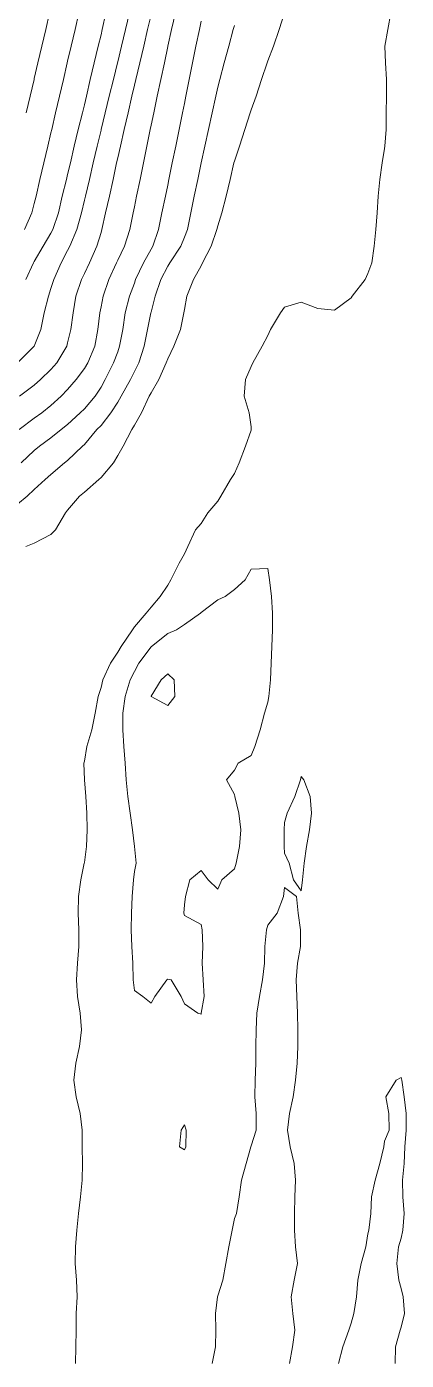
# Model space of a CAD drawing. Header units: centimetres. Extents: x 0 to 642158, y -847 to 649707.
# Drawn here: x 617103.52 to 617114.9, y 621588.85 to 621628.83 of the extents above; entities that cross this region are included whole.
import ezdxf

# ---------------------------------------------------------------- set-up
doc = ezdxf.new("R2010")
doc.units = ezdxf.units.CM
doc.header["$MEASUREMENT"] = 0
doc.layers.add('WAL_topographie 0.5', color=253, linetype='Continuous', lineweight=20)

msp = doc.modelspace()

# ---------------------------------------------------------------- linework, layer by layer
at = {"layer": 'WAL_topographie 0.5'}
for points in [[(617106.602, 621629.25), (617106.48, 621628.75), (617106.363, 621628.25), (617106.25, 621627.774), (617106.244, 621627.75), (617106.12, 621627.25), (617105.997, 621626.75), (617105.875, 621626.25), (617105.754, 621625.75), (617105.75, 621625.732), (617105.637, 621625.25), (617105.519, 621624.75), (617105.401, 621624.25), (617105.28, 621623.75), (617105.25, 621623.625), (617105.161, 621623.25), (617105.027, 621622.75), (617104.82, 621622.25), (617104.75, 621622.116), (617104.552, 621621.75), (617104.332, 621621.25), (617104.25, 621620.982), (617104.171, 621620.75), (617104.046, 621620.25), (617103.95, 621619.75), (617103.75, 621619.256), (617103.747, 621619.25), (617103.25, 621618.75)], [(617107.981, 621629.25), (617107.868, 621628.75), (617107.753, 621628.25), (617107.75, 621628.236), (617107.65, 621627.75), (617107.545, 621627.25), (617107.437, 621626.75), (617107.329, 621626.25), (617107.25, 621625.876), (617107.225, 621625.75), (617107.123, 621625.25), (617107.022, 621624.75), (617106.92, 621624.25), (617106.817, 621623.75), (617106.75, 621623.427), (617106.714, 621623.25), (617106.613, 621622.75), (617106.455, 621622.25), (617106.25, 621621.829), (617106.214, 621621.75), (617105.989, 621621.25), (617105.817, 621620.75), (617105.75, 621620.431), (617105.712, 621620.25), (617105.654, 621619.75), (617105.562, 621619.25), (617105.353, 621618.75), (617105.25, 621618.582), (617105.005, 621618.25), (617104.75, 621617.953), (617104.554, 621617.75), (617104.25, 621617.474), (617103.971, 621617.25), (617103.75, 621617.091), (617103.292, 621616.75)], [(617107.25, 621629.184), (617107.146, 621628.75), (617107.029, 621628.25), (617106.912, 621627.75), (617106.792, 621627.25), (617106.75, 621627.076), (617106.675, 621626.75), (617106.56, 621626.25), (617106.445, 621625.75), (617106.33, 621625.25), (617106.25, 621624.896), (617106.219, 621624.75), (617106.111, 621624.25), (617106, 621623.75), (617105.889, 621623.25), (617105.777, 621622.75), (617105.75, 621622.663), (617105.626, 621622.25), (617105.401, 621621.75), (617105.25, 621621.434), (617105.161, 621621.25), (617104.998, 621620.75), (617104.913, 621620.25), (617104.849, 621619.75), (617104.75, 621619.356), (617104.721, 621619.25), (617104.424, 621618.75), (617104.25, 621618.549), (617103.94, 621618.25), (617103.75, 621618.081), (617103.305, 621617.75)], [(617108.75, 621628.997), (617108.7, 621628.75), (617108.597, 621628.25), (617108.495, 621627.75), (617108.395, 621627.25), (617108.296, 621626.75), (617108.25, 621626.524), (617108.194, 621626.25), (617108.092, 621625.75), (617107.99, 621625.25), (617107.887, 621624.75), (617107.784, 621624.25), (617107.75, 621624.083), (617107.681, 621623.75), (617107.578, 621623.25), (617107.478, 621622.75), (617107.304, 621622.25), (617107.25, 621622.156), (617107.028, 621621.75), (617106.787, 621621.25), (617106.75, 621621.145), (617106.608, 621620.75), (617106.479, 621620.25), (617106.4, 621619.75), (617106.308, 621619.25), (617106.25, 621619.086), (617106.128, 621618.75), (617105.875, 621618.25), (617105.75, 621618.023), (617105.57, 621617.75), (617105.25, 621617.37), (617105.129, 621617.25), (617104.75, 621616.901), (617104.56, 621616.75), (617104.25, 621616.506), (617103.903, 621616.25), (617103.75, 621616.12), (617103.361, 621615.75)], [(617105.087, 621629.25), (617104.971, 621628.75), (617104.853, 621628.25), (617104.75, 621627.801), (617104.738, 621627.75), (617104.622, 621627.25), (617104.505, 621626.75), (617104.387, 621626.25), (617104.272, 621625.75), (617104.25, 621625.652), (617104.156, 621625.25), (617104.037, 621624.75), (617103.918, 621624.25), (617103.804, 621623.75), (617103.75, 621623.53), (617103.674, 621623.25), (617103.46, 621622.75)], [(617105.899, 621629.25), (617105.787, 621628.75), (617105.75, 621628.586), (617105.667, 621628.25), (617105.544, 621627.75), (617105.425, 621627.25), (617105.311, 621626.75), (617105.25, 621626.487), (617105.19, 621626.25), (617105.065, 621625.75), (617104.947, 621625.25), (617104.832, 621624.75), (617104.75, 621624.397), (617104.713, 621624.25), (617104.59, 621623.75), (617104.473, 621623.25), (617104.307, 621622.75), (617104.25, 621622.64), (617104.018, 621622.25), (617103.75, 621621.794), (617103.724, 621621.75), (617103.495, 621621.25)], [(617111.25, 621629.25), (617111.087, 621628.75), (617110.918, 621628.25), (617110.75, 621627.808), (617110.729, 621627.75), (617110.561, 621627.25), (617110.398, 621626.75), (617110.25, 621626.338), (617110.222, 621626.25), (617110.064, 621625.75), (617109.903, 621625.25), (617109.75, 621624.802), (617109.737, 621624.75), (617109.618, 621624.25), (617109.499, 621623.75), (617109.372, 621623.25), (617109.25, 621622.856), (617109.225, 621622.75), (617109.056, 621622.25), (617108.796, 621621.75), (617108.75, 621621.663), (617108.522, 621621.25), (617108.323, 621620.75), (617108.25, 621620.348), (617108.237, 621620.25), (617108.137, 621619.75), (617107.938, 621619.25), (617107.75, 621618.871), (617107.706, 621618.75), (617107.482, 621618.25), (617107.25, 621617.854), (617107.196, 621617.75), (617106.961, 621617.25), (617106.75, 621616.883), (617106.679, 621616.75), (617106.411, 621616.25), (617106.25, 621615.97), (617106.124, 621615.75), (617105.75, 621615.315), (617105.684, 621615.25), (617105.25, 621614.875), (617105.102, 621614.75), (617104.75, 621614.336), (617104.684, 621614.25), (617104.388, 621613.75), (617104.25, 621613.601), (617103.75, 621613.347), (617103.497, 621613.25)], [(617104.209, 621629.25), (617104.091, 621628.75), (617103.974, 621628.25), (617103.86, 621627.75), (617103.75, 621627.274), (617103.745, 621627.25), (617103.627, 621626.75), (617103.509, 621626.25)], [(617114.443, 621629.25), (617114.345, 621628.75), (617114.256, 621628.25), (617114.275, 621627.75), (617114.312, 621627.25), (617114.307, 621626.75), (617114.301, 621626.25), (617114.296, 621625.75), (617114.259, 621625.25), (617114.25, 621625.182), (617114.176, 621624.75), (617114.105, 621624.25), (617114.063, 621623.75), (617114.031, 621623.25), (617113.99, 621622.75), (617113.94, 621622.25), (617113.867, 621621.75), (617113.75, 621621.426), (617113.669, 621621.25), (617113.281, 621620.75), (617113.25, 621620.699), (617112.75, 621620.33), (617112.25, 621620.386), (617111.75, 621620.568), (617111.25, 621620.419), (617111.13, 621620.25), (617110.834, 621619.75), (617110.75, 621619.569), (617110.579, 621619.25), (617110.301, 621618.75), (617110.25, 621618.644), (617110.08, 621618.25), (617110.041, 621617.75), (617110.19, 621617.25), (617110.25, 621616.833), (617110.255, 621616.75), (617110.25, 621616.731), (617110.086, 621616.25), (617109.894, 621615.75), (617109.75, 621615.436), (617109.633, 621615.25), (617109.344, 621614.75), (617109.25, 621614.607), (617108.949, 621614.25), (617108.75, 621613.939), (617108.581, 621613.75), (617108.351, 621613.25), (617108.25, 621613.026), (617108.092, 621612.75), (617107.847, 621612.25), (617107.75, 621612.091), (617107.525, 621611.75), (617107.25, 621611.426), (617107.1, 621611.25), (617106.75, 621610.837), (617106.696, 621610.75), (617106.355, 621610.25), (617106.25, 621610.073), (617106.03, 621609.75), (617105.802, 621609.25), (617105.75, 621609.014), (617105.667, 621608.75), (617105.577, 621608.25), (617105.473, 621607.75), (617105.326, 621607.25), (617105.25, 621606.812), (617105.239, 621606.75), (617105.25, 621606.25), (617105.25, 621606.25), (617105.296, 621605.75), (617105.327, 621605.25), (617105.338, 621604.75), (617105.316, 621604.25), (617105.25, 621603.776), (617105.246, 621603.75), (617105.144, 621603.25), (617105.074, 621602.75), (617105.068, 621602.25), (617105.085, 621601.75), (617105.08, 621601.25), (617105.043, 621600.75), (617105.013, 621600.25), (617105.045, 621599.75), (617105.126, 621599.25), (617105.165, 621598.75), (617105.107, 621598.25), (617104.995, 621597.75), (617104.936, 621597.25), (617105.008, 621596.75), (617105.127, 621596.25), (617105.183, 621595.75), (617105.188, 621595.25), (617105.197, 621594.75), (617105.187, 621594.25), (617105.134, 621593.75), (617105.071, 621593.25), (617105.03, 621592.75), (617104.987, 621592.25), (617104.972, 621591.75), (617105.016, 621591.25), (617105.032, 621590.75), (617105.009, 621590.25), (617105.01, 621589.75), (617104.993, 621589.25), (617104.982, 621588.75)], [(617109.75, 621628.869), (617109.717, 621628.75), (617109.582, 621628.25), (617109.446, 621627.75), (617109.311, 621627.25), (617109.25, 621627.021), (617109.19, 621626.75), (617109.08, 621626.25), (617108.97, 621625.75), (617108.859, 621625.25), (617108.751, 621624.75), (617108.75, 621624.745), (617108.649, 621624.25), (617108.547, 621623.75), (617108.446, 621623.25), (617108.339, 621622.75), (617108.25, 621622.521), (617108.146, 621622.25), (617107.813, 621621.75), (617107.75, 621621.648), (617107.539, 621621.25), (617107.378, 621620.75), (617107.25, 621620.272), (617107.244, 621620.25), (617107.14, 621619.75), (617107.039, 621619.25), (617106.88, 621618.75), (617106.75, 621618.491), (617106.631, 621618.25), (617106.358, 621617.75), (617106.25, 621617.568), (617106.046, 621617.25), (617105.75, 621616.878), (617105.627, 621616.75), (617105.25, 621616.308), (617105.191, 621616.25), (617104.75, 621615.822), (617104.659, 621615.75), (617104.25, 621615.409), (617104.073, 621615.25), (617103.75, 621614.954), (617103.532, 621614.75), (617103.25, 621614.51)], [(617108.75, 621599.221), (617108.755, 621599.25), (617108.839, 621599.75), (617108.815, 621600.25), (617108.786, 621600.75), (617108.804, 621601.25), (617108.781, 621601.75), (617108.75, 621601.917), (617108.25, 621602.187), (617108.231, 621602.25), (617108.25, 621602.5), (617108.279, 621602.75), (617108.417, 621603.25), (617108.75, 621603.536), (617108.964, 621603.25), (617109.25, 621602.974), (617109.377, 621603.25), (617109.75, 621603.586), (617109.803, 621603.75), (617109.906, 621604.25), (617109.938, 621604.75), (617109.882, 621605.25), (617109.758, 621605.75), (617109.75, 621605.806), (617109.515, 621606.25), (617109.75, 621606.536), (617109.863, 621606.75), (617110.25, 621606.975), (617110.36, 621607.25), (617110.525, 621607.75), (617110.652, 621608.25), (617110.75, 621608.578), (617110.78, 621608.75), (617110.833, 621609.25), (617110.85, 621609.75), (617110.875, 621610.25), (617110.894, 621610.75), (617110.888, 621611.25), (617110.857, 621611.75), (617110.798, 621612.25), (617110.75, 621612.583), (617110.25, 621612.564), (617110.075, 621612.25), (617109.75, 621611.959), (617109.477, 621611.75), (617109.25, 621611.644), (617108.75, 621611.271), (617108.73, 621611.25), (617108.25, 621610.905), (617108.011, 621610.75), (617107.75, 621610.64), (617107.266, 621610.25), (617107.25, 621610.237), (617106.888, 621609.75), (617106.75, 621609.502), (617106.621, 621609.25), (617106.478, 621608.75), (617106.405, 621608.25), (617106.401, 621607.75), (617106.438, 621607.25), (617106.47, 621606.75), (617106.501, 621606.25), (617106.552, 621605.75), (617106.625, 621605.25), (617106.694, 621604.75), (617106.75, 621604.25), (617106.75, 621604.25), (617106.808, 621603.75), (617106.75, 621603.5), (617106.723, 621603.25), (617106.683, 621602.75), (617106.668, 621602.25), (617106.655, 621601.75), (617106.676, 621601.25), (617106.708, 621600.75), (617106.715, 621600.25), (617106.75, 621599.932), (617107, 621599.75), (617107.25, 621599.55), (617107.368, 621599.75), (617107.725, 621600.25), (617107.75, 621600.276), (617107.85, 621600.25), (617108.156, 621599.75), (617108.25, 621599.536), (617108.65, 621599.25), (617108.75, 621599.221)], [(617107.75, 621608.474), (617107.96, 621608.75), (617107.941, 621609.25), (617107.75, 621609.429), (617107.55, 621609.25), (617107.25, 621608.755), (617107.249, 621608.75), (617107.25, 621608.745), (617107.75, 621608.474)], [(617111.788, 621603.25), (617111.75, 621602.917), (617111.519, 621603.25), (617111.393, 621603.75), (617111.25, 621604.05), (617111.243, 621604.25), (617111.237, 621604.75), (617111.25, 621604.972), (617111.336, 621605.25), (617111.565, 621605.75), (617111.732, 621606.25), (617111.75, 621606.354), (617111.826, 621606.25), (617112.016, 621605.75), (617112.062, 621605.25), (617112.003, 621604.75), (617111.915, 621604.25), (617111.841, 621603.75), (617111.788, 621603.25)], [(617109.078, 621588.75), (617109.183, 621589.25), (617109.19, 621589.75), (617109.185, 621590.25), (617109.244, 621590.75), (617109.25, 621590.777), (617109.399, 621591.25), (617109.497, 621591.75), (617109.582, 621592.25), (617109.683, 621592.75), (617109.75, 621593.096), (617109.811, 621593.25), (617109.896, 621593.75), (617109.959, 621594.25), (617110.097, 621594.75), (617110.245, 621595.25), (617110.25, 621595.281), (617110.405, 621595.75), (617110.398, 621596.25), (617110.363, 621596.75), (617110.372, 621597.25), (617110.389, 621597.75), (617110.392, 621598.25), (617110.404, 621598.75), (617110.426, 621599.25), (617110.497, 621599.75), (617110.592, 621600.25), (617110.648, 621600.75), (617110.662, 621601.25), (617110.709, 621601.75), (617110.75, 621601.888), (617111.03, 621602.25), (617111.223, 621602.75), (617111.25, 621603.017), (617111.614, 621602.75), (617111.661, 621602.25), (617111.735, 621601.75), (617111.729, 621601.25), (617111.638, 621600.75), (617111.603, 621600.25), (617111.625, 621599.75), (617111.646, 621599.25), (617111.648, 621598.75), (617111.648, 621598.25), (617111.629, 621597.75), (617111.579, 621597.25), (617111.51, 621596.75), (617111.403, 621596.25), (617111.342, 621595.75), (617111.419, 621595.25), (617111.54, 621594.75), (617111.583, 621594.25), (617111.559, 621593.75), (617111.556, 621593.25), (617111.554, 621592.75), (617111.586, 621592.25), (617111.637, 621591.75), (617111.54, 621591.25), (617111.45, 621590.75), (617111.504, 621590.25), (617111.561, 621589.75), (617111.49, 621589.25), (617111.406, 621588.75)], [(617112.871, 621588.75), (617113.003, 621589.25), (617113.185, 621589.75), (617113.25, 621589.962), (617113.332, 621590.25), (617113.405, 621590.75), (617113.452, 621591.25), (617113.554, 621591.75), (617113.689, 621592.25), (617113.75, 621592.643), (617113.778, 621592.75), (617113.835, 621593.25), (617113.864, 621593.75), (617113.972, 621594.25), (617114.107, 621594.75), (617114.226, 621595.25), (617114.25, 621595.417), (617114.393, 621595.75), (617114.38, 621596.25), (617114.286, 621596.75), (617114.6, 621597.25), (617114.75, 621597.325), (617114.771, 621597.25), (617114.839, 621596.75), (617114.904, 621596.25), (617114.899, 621595.75), (617114.858, 621595.25), (617114.839, 621594.75), (617114.792, 621594.25), (617114.795, 621593.75), (617114.837, 621593.25), (617114.797, 621592.75), (617114.75, 621592.512), (617114.667, 621592.25), (617114.615, 621591.75), (617114.679, 621591.25), (617114.75, 621591), (617114.809, 621590.75), (617114.847, 621590.25), (617114.75, 621589.841), (617114.724, 621589.75), (617114.577, 621589.25), (617114.565, 621588.75)], [(617108.25, 621595.152), (617108.293, 621595.25), (617108.306, 621595.75), (617108.25, 621595.904), (617108.152, 621595.75), (617108.107, 621595.25), (617108.25, 621595.152)]]:
    msp.add_lwpolyline(points, dxfattribs=at)

doc.saveas('drawing.dxf')
